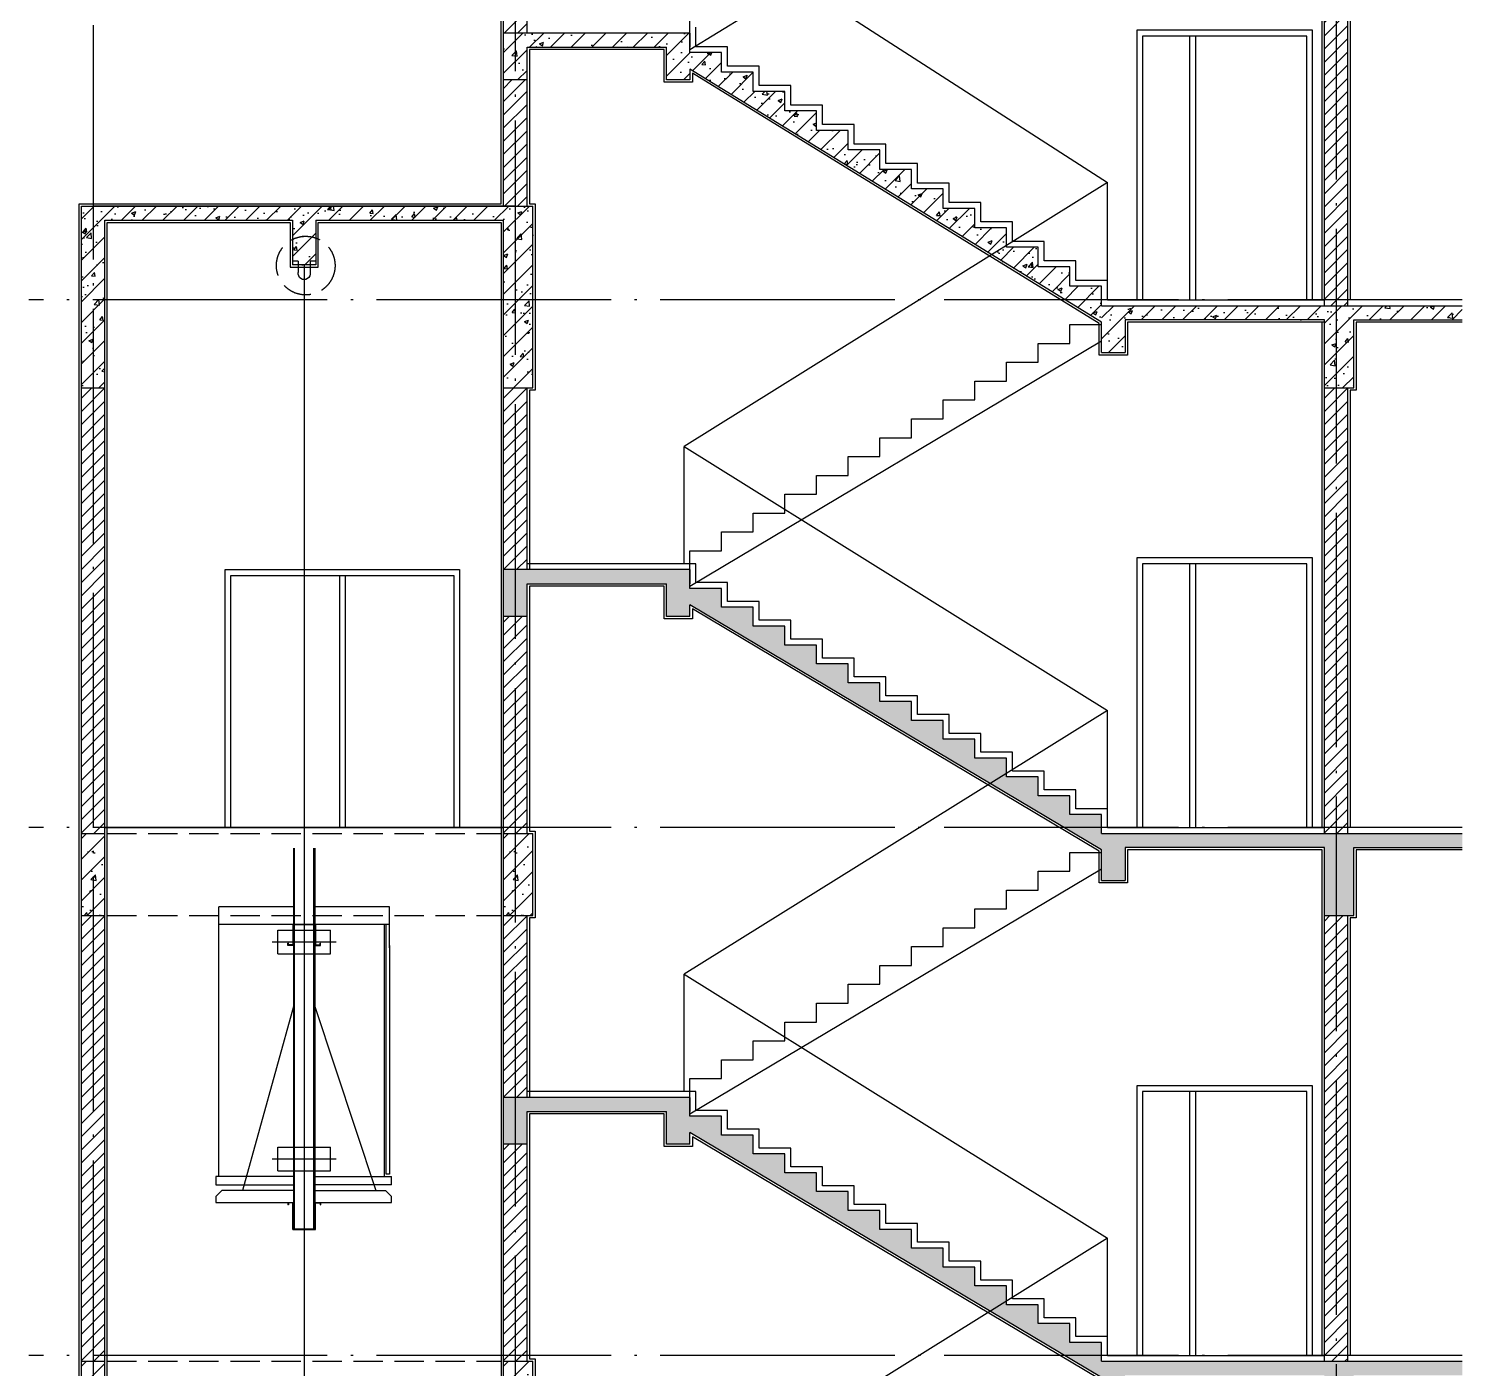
# Model space of a CAD drawing. Extents: x -1041549 to 749950, y -354245 to 17554.
# Drawn here: x 257765 to 269991, y -217333 to -205910 of the extents above; entities that cross this region are included whole.
import ezdxf

# ---------------------------------------------------------------- set-up
doc = ezdxf.new("R2010")
doc.units = 0
doc.header["$LTSCALE"] = 1000
doc.header["$MEASUREMENT"] = 0
doc.linetypes.add('DASH', pattern=[0.35, 0.25, -0.1])
doc.linetypes.add('DOTE', pattern=[2.42, 2, -0.2, 0.02, -0.2])
for name, color, linetype in [('AXIS', 3, 'Continuous'), ('DOTE', 1, 'Continuous'), ('FIT', 1, 'Continuous'), ('S_STAIR', 2, 'Continuous'), ('WALL', 4, 'Continuous')]:
    doc.layers.add(name, color=color, linetype=linetype)
pattern_1 = [(45, (290415.73, -170152.36), (-88.38835, 88.38835), []), (50, (290415.73, -170152.36), (358.6301, -31.376), [37.5, -412.5]), (355, (290415.73, -170152.36), (-69.3757, 376.096), [30, -330]), (100.4514, (290445.62, -170154.98), (289.2547, 344.7198), [31.87, -350.571]), (46.1842, (290415.73, -170052.36), (533.6205, -82.7595), [56.25, -618.75]), (96.6356, (290460.2, -170059.26), (467.3314, 487.059), [47.805, -525.8565]), (351.1842, (290415.73, -170052.36), (467.331, 487.0593), [45, -495]), (21, (290465.73, -170077.36), (298.4535, -201.3094), [37.5, -412.5]), (326, (290465.73, -170077.36), (121.6577, 362.575), [30, -330]), (71.4514, (290490.6, -170094.14), (420.1113, 161.2652), [31.87, -350.571]), (37.5, (290415.73, -170152.36), (6.07993, 166.44693), [0, -326, 0, -335, 0, -331.25]), (7.5, (290415.73, -170152.36), (131.53477, 197.20586), [0, -191, 0, -318.5, 0, -126.25]), (327.5, (290304.23, -170152.36), (266.91122, -11.27744), [0, -125, 0, -390, 0, -517.5]), (317.5, (290254.23, -170152.36), (291.5931, 50.0525), [0, -162.5, 0, -259, 0, -367.5])]
pattern_2 = [(45, (290415.73, -165652.36), (-88.38835, 88.38835), []), (50, (290415.73, -165652.36), (358.6301, -31.376), [37.5, -412.5]), (355, (290415.73, -165652.36), (-69.3757, 376.096), [30, -330]), (100.4514, (290445.62, -165654.98), (289.2547, 344.7198), [31.87, -350.571]), (46.1842, (290415.73, -165552.36), (533.6205, -82.7595), [56.25, -618.75]), (96.6356, (290460.2, -165559.26), (467.3314, 487.059), [47.805, -525.8565]), (351.1842, (290415.73, -165552.36), (467.331, 487.0593), [45, -495]), (21, (290465.73, -165577.36), (298.4535, -201.3094), [37.5, -412.5]), (326, (290465.73, -165577.36), (121.6577, 362.575), [30, -330]), (71.4514, (290490.6, -165594.14), (420.1113, 161.2652), [31.87, -350.571]), (37.5, (290415.73, -165652.36), (6.07993, 166.44693), [0, -326, 0, -335, 0, -331.25]), (7.5, (290415.73, -165652.36), (131.53477, 197.20586), [0, -191, 0, -318.5, 0, -126.25]), (327.5, (290304.23, -165652.36), (266.91122, -11.27744), [0, -125, 0, -390, 0, -517.5]), (317.5, (290254.23, -165652.36), (291.5931, 50.0525), [0, -162.5, 0, -259, 0, -367.5])]
pattern_3 = [(45, (290415.73, -165652.365), (-56.1266, 56.1266), [])]
pattern_4 = [(45, (290415.73, -161152.365), (-56.1266, 56.1266), [])]
pattern_5 = [(45, (210386.96, -170152.36), (-88.38835, 88.38835), []), (50, (210386.96, -170152.36), (358.6301, -31.3761), [37.5, -412.5]), (355, (210386.96, -170152.36), (-69.3757, 376.096), [30, -330]), (100.4514, (210416.85, -170154.98), (289.2547, 344.7198), [31.8701, -350.571]), (46.1842, (210386.96, -170052.36), (533.6205, -82.7595), [56.25, -618.75]), (96.6356, (210431.43, -170059.26), (467.3314, 487.059), [47.805, -525.8565]), (351.1842, (210386.96, -170052.36), (467.331, 487.0593), [45, -495]), (21, (210436.96, -170077.36), (298.4535, -201.3094), [37.5, -412.5]), (326, (210436.96, -170077.36), (121.6577, 362.575), [30, -330]), (71.4514, (210461.83, -170094.14), (420.1113, 161.2652), [31.8701, -350.571]), (37.5, (210386.96, -170152.36), (6.07993, 166.44693), [0, -326, 0, -335, 0, -331.25]), (7.5, (210386.96, -170152.36), (131.53477, 197.20586), [0, -191, 0, -318.5, 0, -126.25]), (327.5, (210275.46, -170152.36), (266.91122, -11.27744), [0, -125, 0, -390, 0, -517.5]), (317.5, (210225.46, -170152.36), (291.5931, 50.0525), [0, -162.5, 0, -259, 0, -367.5])]

# ---------------------------------------------------------------- blocks, each defined once
blk = doc.blocks.new('DG')
at = {"color": 6}
for p, q in [((62793, 8966), (62793, 8869)), ((62895, 8966), (62895, 8869))]:
    blk.add_line(p, q, dxfattribs=at)
for points in [[(62744, 8966), (62793, 8966)], [(62895, 8966), (62944, 8966)]]:
    blk.add_lwpolyline(points, dxfattribs=at)
blk.add_arc((62844, 8861), 51.8, 170.669, 9.331, dxfattribs=at)
blk = doc.blocks.new('A$C5DC860C2')
at = {"layer": 'FIT', "color": 1}
for p, q in [((973, 15480), (973, 9889)), ((883, 10505), (883, 7255)), ((890, 7255), (890, 10505)), ((1056, 7255), (1056, 10505)), ((1063, 10505), (1063, 7255)), ((245, 7705), (245, 10005)), ((883, 10005), (245, 10005)), ((1702, 10005), (1063, 10005)), ((1702, 9655), (1702, 10005)), ((883, 9855), (245, 9855)), ((748, 9605), (748, 9805)), ((748, 9805), (1198, 9805)), ((1070, 9855), (876, 9855)), ((876, 9855), (876, 9680)), ((1063, 9850), (883, 9850)), ((973, 9889), (973, 20)), ((1702, 9855), (1063, 9855)), ((1070, 9855), (1070, 9680)), ((1198, 9605), (1198, 9805)), ((1657, 7705), (1657, 9855)), ((1672, 7725), (1672, 9855)), ((699, 9705), (1245, 9705)), ((833, 9675), (833, 9695)), ((838, 9695), (833, 9695)), ((883, 9675), (833, 9675)), ((838, 9680), (838, 9695)), ((876, 9680), (838, 9680)), ((1063, 9675), (1113, 9675)), ((1070, 9680), (1108, 9680)), ((1108, 9680), (1108, 9695)), ((1108, 9695), (1113, 9695)), ((1113, 9675), (1113, 9695)), ((1702, 9675), (1702, 7725)), ((748, 9605), (1198, 9605)), ((883, 9155), (447, 7585)), ((1063, 9155), (1585, 7585)), ((748, 7755), (748, 7955)), ((748, 7955), (1198, 7955)), ((1198, 7755), (1198, 7955)), ((699, 7855), (1245, 7855)), ((220, 7705), (220, 7635)), ((883, 7705), (220, 7705)), ((748, 7755), (1198, 7755)), ((1063, 7705), (1717, 7705)), ((1702, 7725), (1672, 7725)), ((1717, 7635), (1717, 7705)), ((220, 7635), (883, 7635)), ((270, 7585), (220, 7535)), ((883, 7585), (270, 7585)), ((1717, 7635), (1063, 7635)), ((1063, 7585), (1667, 7585)), ((1667, 7585), (1717, 7535)), ((220, 7535), (220, 7485)), ((220, 7485), (883, 7485)), ((833, 7485), (833, 7465)), ((838, 7465), (833, 7465)), ((838, 7480), (838, 7465)), ((876, 7480), (838, 7480)), ((876, 7255), (876, 7480)), ((1063, 7485), (1717, 7485)), ((1070, 7255), (1070, 7480)), ((1070, 7480), (1108, 7480)), ((1108, 7480), (1108, 7465)), ((1108, 7465), (1113, 7465)), ((1113, 7485), (1113, 7465)), ((1717, 7485), (1717, 7535)), ((876, 7255), (1070, 7255)), ((883, 7260), (1063, 7260)), ((913, 1037), (913, 1052)), ((913, 1052), (1033, 1052)), ((1033, 1037), (913, 1037)), ((926, 882), (926, 1037)), ((1018, 1037), (1018, 882)), ((1033, 1052), (1033, 1037)), ((913, 882), (1033, 882)), ((913, 867), (913, 882)), ((1033, 867), (913, 867)), ((918, 867), (918, 26)), ((1028, 867), (1028, 26)), ((1033, 882), (1033, 867)), ((160, 759), (160, 0)), ((248, 720), (72, 720)), ((72, 720), (72, 694)), ((72, 694), (248, 694)), ((72, 537), (72, 694)), ((248, 694), (248, 720)), ((248, 537), (248, 694)), ((264, 537), (56, 537)), ((56, 537), (56, 513)), ((56, 513), (264, 513)), ((64, 537), (256, 537)), ((72, 64), (72, 513)), ((248, 64), (248, 513)), ((264, 513), (264, 537)), ((699, 144), (1245, 144)), ((748, 44), (748, 244)), ((748, 244), (1198, 244)), ((1198, 44), (1198, 244)), ((320, 64), (0, 64)), ((0, 64), (0, 40)), ((320, 40), (0, 40)), ((40, 18), (40, 109)), ((280, 18), (280, 109)), ((320, 40), (320, 64)), ((748, 44), (1198, 44)), ((873, 26), (873, 36)), ((873, 36), (1073, 36)), ((1073, 26), (873, 26)), ((1073, 36), (1073, 26))]:
    blk.add_line(p, q, dxfattribs=at)

msp = doc.modelspace()

# ---------------------------------------------------------------- hatches: boundary and pattern name
h = msp.add_hatch()
h.set_pattern_fill('ANSI31', color=8, scale=50)
h.set_pattern_definition([(45, (290415.73, -154677.345), (-56.1266, 56.1266), [])])
h.paths.add_polyline_path([(261814.6, -204422.6), (262014.6, -204422.6), (262014.6, -205947.6), (261814.6, -205947.6)])
h = msp.add_hatch()
h.set_pattern_fill('ANSI31', color=8, scale=50)
h.set_pattern_definition([(45, (297415.73, -156602.365), (-56.1266, 56.1266), [])])
h.paths.add_polyline_path([(268814.6, -204422.6), (269014.6, -204422.6), (269014.6, -208272.6), (268814.6, -208272.6)])
h = msp.add_hatch()
h.set_pattern_fill('钢筋混凝土', color=8, scale=50)
h.set_pattern_definition([(45, (0, 0), (-88.388348, 88.388348), []), (50, (0, 0), (358.6301, -31.37607), [37.5, -412.5]), (355, (0, 0), (-69.37567, 376.09607), [30, -330]), (100.4514, (29.9, -2.6), (289.2547, 344.71977), [31.8701, -350.57106]), (46.1842, (0, 100), (533.6205, -82.7595), [56.25, -618.75]), (96.6356, (44.47, 93.1), (467.33135, 487.0589), [47.8051, -525.8565]), (351.1842, (0, 100), (467.331, 487.0593), [45, -495]), (21, (50, 75), (298.45353, -201.30945), [37.5, -412.5]), (326, (50, 75), (121.65767, 362.57502), [30, -330]), (71.4514, (74.87, 58.22), (420.1113, 161.26525), [31.8701, -350.57106]), (37.5, (0, 0), (6.07993, 166.446927), [0, -326, 0, -335, 0, -331.25]), (7.5, (0, 0), (131.53477, 197.20586), [0, -191, 0, -318.5, 0, -126.25]), (327.5, (-111.5, 0), (266.91122, -11.277436), [0, -125, 0, -390, 0, -517.5]), (317.5, (-161.5, 0), (291.59308, 50.05249), [0, -162.5, 0, -259, 0, -367.5])])
h.paths.add_polyline_path([(263404.6, -205947.6), (262014.6, -205947.6), (261814.6, -205947.6), (261814.6, -206347.6), (262014.6, -206347.6), (262014.6, -206067.6), (263204.6, -206067.6), (263204.6, -206347.6), (263404.6, -206347.6), (263404.6, -206254.6), (266914.6, -208413.5), (266914.6, -208272.6), (266914.6, -208106.6), (266644.6, -208106.6), (266644.6, -207940.5), (266374.6, -207940.5), (266374.6, -207774.4), (266104.6, -207774.4), (266104.6, -207608.3), (265834.6, -207608.3), (265834.6, -207442.3), (265564.6, -207442.3), (265564.6, -207276.2), (265294.6, -207276.2), (265294.6, -207110.1), (265024.6, -207110.1), (265024.6, -206944.1), (264754.6, -206944.1), (264754.6, -206778), (264484.6, -206778), (264484.6, -206611.9), (264214.6, -206611.9), (264214.6, -206445.9), (263944.6, -206445.9), (263944.6, -206279.8), (263674.6, -206279.8), (263674.6, -206113.7), (263404.6, -206113.7)])
h = msp.add_hatch()
h.set_pattern_fill('ANSI31', color=8, scale=50)
h.set_pattern_definition([(45, (290415.73, -156602.365), (-56.1266, 56.1266), [])])
h.paths.add_polyline_path([(261814.6, -206347.6), (262014.6, -206347.6), (262014.6, -207422.6), (261814.6, -207422.6)])
h = msp.add_hatch()
h.set_pattern_fill('钢筋混凝土', color=8, scale=50)
h.set_pattern_definition(pattern_5)
h.paths.add_polyline_path([(260214.6, -207542.6), (261814.6, -207542.6), (261814.6, -208972.6), (262064.6, -208972.6), (262064.6, -207422.6), (261814.6, -207422.6), (258314.6, -207422.6), (258214.6, -207422.6), (258214.6, -208972.6), (258414.6, -208972.6), (258414.6, -207542.6), (260014.6, -207542.6), (260014.6, -207922.6), (260214.6, -207922.6)])
h = msp.add_hatch()
h.set_pattern_fill('钢筋混凝土', color=8, scale=50)
h.set_pattern_definition(pattern_5)
h.paths.add_polyline_path([(269064.6, -208392.6), (269991.2, -208392.6), (269991.2, -208272.6), (269014.6, -208272.6), (268814.6, -208272.6), (266914.6, -208272.6), (266914.6, -208672.6), (267114.6, -208672.6), (267114.6, -208392.6), (268814.6, -208392.6), (268814.6, -208972.6), (269064.6, -208972.6)])
h = msp.add_hatch()
h.set_pattern_fill('ANSI31', color=8, scale=50)
h.set_pattern_definition([(45, (286815.73, -161152.365), (-56.1266, 56.1266), [])])
h.paths.add_polyline_path([(258214.6, -208972.6), (258414.6, -208972.6), (258414.6, -212772.6), (258214.6, -212772.6)])
h = msp.add_hatch()
h.set_pattern_fill('ANSI31', color=8, scale=50)
h.set_pattern_definition(pattern_4)
h.paths.add_polyline_path([(261814.6, -208972.6), (262014.6, -208972.6), (262014.6, -210522.6), (261814.6, -210522.6)])
h = msp.add_hatch()
h.set_pattern_fill('ANSI31', color=8, scale=50)
h.set_pattern_definition([(45, (297415.73, -161152.365), (-56.1266, 56.1266), [])])
h.paths.add_polyline_path([(268814.6, -208972.6), (269014.6, -208972.6), (269014.6, -212772.6), (268814.6, -212772.6)])
h = msp.add_hatch()
h.set_pattern_fill('钢筋混凝土', color=8, scale=50)
h.set_pattern_definition(pattern_2)
h.paths.add_polyline_path([(263404.6, -210823), (263404.6, -210922.6), (263204.6, -210922.6), (263204.6, -210642.6), (262014.6, -210642.6), (262014.6, -210922.6), (261814.6, -210922.6), (261814.6, -210522.6), (262014.6, -210522.6), (263404.6, -210522.6), (263404.6, -210642.6), (263404.6, -210683.3), (263674.6, -210683.3), (263674.6, -210844.1), (263944.6, -210844.1), (263944.6, -211004.8), (264214.6, -211004.8), (264214.6, -211165.5), (264484.6, -211165.5), (264484.6, -211326.2), (264754.6, -211326.2), (264754.6, -211486.9), (265024.6, -211486.9), (265024.6, -211647.6), (265294.6, -211647.6), (265294.6, -211808.3), (265564.6, -211808.3), (265564.6, -211969.1), (265834.6, -211969.1), (265834.6, -212129.8), (266104.6, -212129.8), (266104.6, -212290.5), (266374.6, -212290.5), (266374.6, -212451.2), (266644.6, -212451.2), (266644.6, -212611.9), (266914.6, -212611.9), (266914.6, -212772.6), (268814.6, -212772.6), (269014.6, -212772.6), (269991.2, -212772.6), (269991.2, -212892.6), (269064.6, -212892.6), (269064.6, -213472.6), (268814.6, -213472.6), (268814.6, -212892.6), (267114.6, -212892.6), (267114.6, -213172.6), (266914.6, -213172.6), (266914.6, -212912.3)])
h = msp.add_hatch()
h.set_pattern_fill('ANSI31', color=8, scale=50)
h.set_pattern_definition(pattern_4)
h.paths.add_polyline_path([(261814.6, -210922.6), (262014.6, -210922.6), (262014.6, -212772.6), (261814.6, -212772.6)])
h = msp.add_hatch()
h.set_pattern_fill('钢筋混凝土', color=8, scale=50)
h.set_pattern_definition([(45, (286815.73, -165652.36), (-88.38835, 88.38835), []), (50, (286815.73, -165652.36), (358.6301, -31.376), [37.5, -412.5]), (355, (286815.73, -165652.36), (-69.3757, 376.096), [30, -330]), (100.4514, (286845.62, -165654.98), (289.2547, 344.7198), [31.87, -350.571]), (46.1842, (286815.73, -165552.36), (533.6205, -82.7595), [56.25, -618.75]), (96.6356, (286860.2, -165559.26), (467.3314, 487.059), [47.805, -525.8565]), (351.1842, (286815.73, -165552.36), (467.331, 487.0593), [45, -495]), (21, (286865.73, -165577.36), (298.4535, -201.3094), [37.5, -412.5]), (326, (286865.73, -165577.36), (121.6577, 362.575), [30, -330]), (71.4514, (286890.6, -165594.14), (420.1113, 161.2652), [31.87, -350.571]), (37.5, (286815.73, -165652.36), (6.07993, 166.44693), [0, -326, 0, -335, 0, -331.25]), (7.5, (286815.73, -165652.36), (131.53477, 197.20586), [0, -191, 0, -318.5, 0, -126.25]), (327.5, (286704.23, -165652.36), (266.91122, -11.27744), [0, -125, 0, -390, 0, -517.5]), (317.5, (286654.23, -165652.36), (291.5931, 50.0525), [0, -162.5, 0, -259, 0, -367.5])])
h.paths.add_polyline_path([(258214.6, -213472.6), (258414.6, -213472.6), (258414.6, -212772.6), (258214.6, -212772.6)])
h = msp.add_hatch()
h.set_pattern_fill('钢筋混凝土', color=8, scale=50)
h.set_pattern_definition(pattern_2)
h.paths.add_polyline_path([(261814.6, -213472.6), (262064.6, -213472.6), (262064.6, -212772.6), (261814.6, -212772.6)])
h = msp.add_hatch()
h.set_pattern_fill('ANSI31', color=8, scale=50)
h.set_pattern_definition([(45, (286815.73, -165652.365), (-56.1266, 56.1266), [])])
h.paths.add_polyline_path([(258214.6, -217272.6), (258414.6, -217272.6), (258414.6, -213472.6), (258214.6, -213472.6)])
h = msp.add_hatch()
h.set_pattern_fill('ANSI31', color=8, scale=50)
h.set_pattern_definition(pattern_3)
h.paths.add_polyline_path([(261814.6, -213472.6), (262014.6, -213472.6), (262014.6, -215022.6), (261814.6, -215022.6)])
h = msp.add_hatch()
h.set_pattern_fill('ANSI31', color=8, scale=50)
h.set_pattern_definition([(45, (297415.73, -163702.365), (-56.1266, 56.1266), [])])
h.paths.add_polyline_path([(268814.6, -213472.6), (269014.6, -213472.6), (269014.6, -217272.6), (268814.6, -217272.6)])
h = msp.add_hatch()
h.set_pattern_fill('钢筋混凝土', color=8, scale=50)
h.set_pattern_definition(pattern_1)
h.paths.add_polyline_path([(263404.6, -215323), (263404.6, -215422.6), (263204.6, -215422.6), (263204.6, -215142.6), (262014.6, -215142.6), (262014.6, -215422.6), (261814.6, -215422.6), (261814.6, -215022.6), (262014.6, -215022.6), (263404.6, -215022.6), (263404.6, -215142.6), (263404.6, -215183.3), (263674.6, -215183.3), (263674.6, -215344.1), (263944.6, -215344.1), (263944.6, -215504.8), (264214.6, -215504.8), (264214.6, -215665.5), (264484.6, -215665.5), (264484.6, -215826.2), (264754.6, -215826.2), (264754.6, -215986.9), (265024.6, -215986.9), (265024.6, -216147.6), (265294.6, -216147.6), (265294.6, -216308.3), (265564.6, -216308.3), (265564.6, -216469.1), (265834.6, -216469.1), (265834.6, -216629.8), (266104.6, -216629.8), (266104.6, -216790.5), (266374.6, -216790.5), (266374.6, -216951.2), (266644.6, -216951.2), (266644.6, -217111.9), (266914.6, -217111.9), (266914.6, -217272.6), (268814.6, -217272.6), (269014.6, -217272.6), (269991.2, -217272.6), (269991.2, -217392.6), (269064.6, -217392.6), (269064.6, -217972.6), (268814.6, -217972.6), (268814.6, -217392.6), (267114.6, -217392.6), (267114.6, -217672.6), (266914.6, -217672.6), (266914.6, -217412.3)])
h = msp.add_hatch()
h.set_pattern_fill('ANSI31', color=8, scale=50)
h.set_pattern_definition(pattern_3)
h.paths.add_polyline_path([(261814.6, -215422.6), (262014.6, -215422.6), (262014.6, -217272.6), (261814.6, -217272.6)])
h = msp.add_hatch()
h.set_pattern_fill('钢筋混凝土', color=8, scale=50)
h.set_pattern_definition([(45, (286815.73, -170152.36), (-88.38835, 88.38835), []), (50, (286815.73, -170152.36), (358.6301, -31.376), [37.5, -412.5]), (355, (286815.73, -170152.36), (-69.3757, 376.096), [30, -330]), (100.4514, (286845.62, -170154.98), (289.2547, 344.7198), [31.87, -350.571]), (46.1842, (286815.73, -170052.36), (533.6205, -82.7595), [56.25, -618.75]), (96.6356, (286860.2, -170059.26), (467.3314, 487.059), [47.805, -525.8565]), (351.1842, (286815.73, -170052.36), (467.331, 487.0593), [45, -495]), (21, (286865.73, -170077.36), (298.4535, -201.3094), [37.5, -412.5]), (326, (286865.73, -170077.36), (121.6577, 362.575), [30, -330]), (71.4514, (286890.6, -170094.14), (420.1113, 161.2652), [31.87, -350.571]), (37.5, (286815.73, -170152.36), (6.07993, 166.44693), [0, -326, 0, -335, 0, -331.25]), (7.5, (286815.73, -170152.36), (131.53477, 197.20586), [0, -191, 0, -318.5, 0, -126.25]), (327.5, (286704.23, -170152.36), (266.91122, -11.27744), [0, -125, 0, -390, 0, -517.5]), (317.5, (286654.23, -170152.36), (291.5931, 50.0525), [0, -162.5, 0, -259, 0, -367.5])])
h.paths.add_polyline_path([(258214.6, -217972.6), (258414.6, -217972.6), (258414.6, -217272.6), (258214.6, -217272.6)])
h = msp.add_hatch()
h.set_pattern_fill('钢筋混凝土', color=8, scale=50)
h.set_pattern_definition(pattern_1)
h.paths.add_polyline_path([(261814.6, -217972.6), (262064.6, -217972.6), (262064.6, -217272.6), (261814.6, -217272.6)])

# ---------------------------------------------------------------- linework, layer by layer
at = {"color": 8}
for p, q in [((261794.6, -207402.6), (261794.6, -197702.8)), ((268794.6, -208222.6), (268794.6, -203762.6)), ((258194.6, -221722.6), (258194.6, -207402.6)), ((258194.6, -207402.6), (261794.6, -207402.6)), ((258434.6, -221722.6), (258434.6, -207562.6)), ((266964.6, -208222.6), (268814.6, -208222.6)), ((269991.2, -208222.6), (269014.6, -208222.6)), ((258414.6, -212722.6), (261814.6, -212722.6)), ((266964.6, -212722.6), (268814.6, -212722.6)), ((269991.2, -212722.6), (269014.6, -212722.6)), ((266964.6, -217222.6), (268814.6, -217222.6)), ((269991.2, -217222.6), (269014.6, -217222.6))]:
    msp.add_line(p, q, dxfattribs=at)
at = {"color": 3}
for p, q in [((263354.6, -204897.6), (266964.6, -207222.6)), ((267664.6, -205972.8), (267664.6, -208222.6)), ((267714.6, -205972.8), (267714.6, -208222.6)), ((266964.6, -207222.6), (263354.6, -209472.6)), ((266964.6, -208222.6), (266964.6, -207222.6)), ((266914.6, -208272.6), (266914.6, -208122.6)), ((263354.6, -210472.6), (263354.6, -209472.6)), ((263354.6, -209472.6), (266964.6, -211722.6)), ((267664.6, -210472.8), (267664.6, -212722.6)), ((267714.6, -210472.8), (267714.6, -212722.6)), ((260414.6, -210572.8), (260414.6, -212722.6)), ((260464.6, -210572.8), (260464.6, -212722.6)), ((266964.6, -211722.6), (263354.6, -213972.6)), ((266964.6, -212722.6), (266964.6, -211722.6)), ((263354.6, -214972.6), (263354.6, -213972.6)), ((263354.6, -213972.6), (266964.6, -216222.6)), ((267664.6, -214972.8), (267664.6, -217222.6)), ((267714.6, -214972.8), (267714.6, -217222.6)), ((266964.6, -216222.6), (263354.6, -218472.6)), ((266964.6, -217222.6), (266964.6, -216222.6))]:
    msp.add_line(p, q, dxfattribs=at)
at = {"color": 8, "linetype": 'DASH'}
for p, q in [((258434.6, -212772.6), (261794.6, -212772.6)), ((258434.6, -213472.6), (261794.6, -213472.6)), ((258434.6, -217272.6), (261794.6, -217272.6))]:
    msp.add_line(p, q, dxfattribs=at)
at = {"color": 8}
for points in [[(269084.6, -203862.6), (269084.6, -203862.6), (269084.6, -204442.6), (269034.6, -204442.6), (269034.6, -208222.6)], [(266964.6, -208222.6), (266964.6, -208056.6), (266694.6, -208056.6), (266694.6, -207890.5), (266424.6, -207890.5), (266424.6, -207724.4), (266154.6, -207724.4), (266154.6, -207558.3), (265884.6, -207558.3), (265884.6, -207392.3), (265614.6, -207392.3), (265614.6, -207226.2), (265344.6, -207226.2), (265344.6, -207060.1), (265074.6, -207060.1), (265074.6, -206894.1), (264804.6, -206894.1), (264804.6, -206728), (264534.6, -206728), (264534.6, -206561.9), (264264.6, -206561.9), (264264.6, -206395.9), (263994.6, -206395.9), (263994.6, -206229.8), (263724.6, -206229.8), (263724.6, -206063.7), (263454.6, -206063.7), (263454.6, -205897.6)], [(268814.6, -208412.6), (267134.6, -208412.6), (267134.6, -208692.6), (266894.6, -208692.6), (266894.6, -208424.7), (263424.6, -206290.4), (263424.6, -206367.6), (263184.6, -206367.6), (263184.6, -206087.6), (262034.6, -206087.6)], [(262034.6, -206087.6), (262034.6, -207402.6)], [(262034.6, -207402.6), (262084.6, -207402.6), (262084.6, -208992.6), (262034.6, -208992.6), (262034.6, -210522.6)], [(258434.6, -207562.6), (259994.6, -207562.6), (259994.6, -207942.6), (260234.6, -207942.6), (260234.6, -207562.6), (261794.6, -207562.6), (261794.6, -221722.6)], [(268794.6, -212722.6), (268794.6, -208412.6)], [(269991.2, -208412.6), (269084.6, -208412.6), (269084.6, -208992.6), (269034.6, -208992.6), (269034.6, -212722.6)], [(266964.6, -212722.6), (266964.6, -212561.9), (266694.6, -212561.9), (266694.6, -212401.2), (266424.6, -212401.2), (266424.6, -212240.5), (266154.6, -212240.5), (266154.6, -212079.8), (265884.6, -212079.8), (265884.6, -211919.1), (265614.6, -211919.1), (265614.6, -211758.3), (265344.6, -211758.3), (265344.6, -211597.6), (265074.6, -211597.6), (265074.6, -211436.9), (264804.6, -211436.9), (264804.6, -211276.2), (264534.6, -211276.2), (264534.6, -211115.5), (264264.6, -211115.5), (264264.6, -210954.8), (263994.6, -210954.8), (263994.6, -210794.1), (263724.6, -210794.1), (263724.6, -210633.3), (263454.6, -210633.3), (263454.6, -210472.6), (262014.6, -210472.6)], [(268794.6, -212912.6), (267134.6, -212912.6), (267134.6, -213192.6), (266894.6, -213192.6), (266894.6, -212923.6), (263424.6, -210858.2), (263424.6, -210942.6), (263184.6, -210942.6), (263184.6, -210662.6), (262034.6, -210662.6), (262034.6, -212752.6)], [(262034.6, -212752.6), (262084.6, -212752.6), (262084.6, -213492.6), (262034.6, -213492.6), (262034.6, -215022.6)], [(268794.6, -217222.6), (268794.6, -212912.6)], [(269991.2, -212912.6), (269084.6, -212912.6), (269084.6, -213492.6), (269034.6, -213492.6), (269034.6, -217222.6)], [(266964.6, -217222.6), (266964.6, -217061.9), (266694.6, -217061.9), (266694.6, -216901.2), (266424.6, -216901.2), (266424.6, -216740.5), (266154.6, -216740.5), (266154.6, -216579.8), (265884.6, -216579.8), (265884.6, -216419.1), (265614.6, -216419.1), (265614.6, -216258.3), (265344.6, -216258.3), (265344.6, -216097.6), (265074.6, -216097.6), (265074.6, -215936.9), (264804.6, -215936.9), (264804.6, -215776.2), (264534.6, -215776.2), (264534.6, -215615.5), (264264.6, -215615.5), (264264.6, -215454.8), (263994.6, -215454.8), (263994.6, -215294.1), (263724.6, -215294.1), (263724.6, -215133.3), (263454.6, -215133.3), (263454.6, -214972.6), (262014.6, -214972.6)], [(268794.6, -217412.6), (267134.6, -217412.6), (267134.6, -217692.6), (266894.6, -217692.6), (266894.6, -217423.6), (263424.6, -215358.2), (263424.6, -215442.6), (263184.6, -215442.6), (263184.6, -215162.6), (262034.6, -215162.6), (262034.6, -217252.6)], [(262034.6, -217252.6), (262084.6, -217252.6), (262084.6, -217992.6), (262034.6, -217992.6), (262034.6, -219472.6)]]:
    msp.add_lwpolyline(points, dxfattribs=at)
at = {"color": 2}
for points in [[(268714.6, -205922.8), (267214.6, -205922.8), (267214.6, -208222.6), (268714.6, -208222.6)], [(259439.6, -210522.8), (261439.6, -210522.8), (261439.6, -212722.6), (259439.6, -212722.6)], [(268714.6, -210422.8), (267214.6, -210422.8), (267214.6, -212722.6), (268714.6, -212722.6)], [(268714.6, -214922.8), (267214.6, -214922.8), (267214.6, -217222.6), (268714.6, -217222.6)]]:
    msp.add_lwpolyline(points, close=True, dxfattribs=at)
at = {"color": 4}
for points in [[(268664.6, -205972.8), (267264.6, -205972.8), (267264.6, -208222.6), (268664.6, -208222.6)], [(268664.6, -210472.8), (267264.6, -210472.8), (267264.6, -212722.6), (268664.6, -212722.6)], [(259489.6, -210572.8), (261389.6, -210572.8), (261389.6, -212722.6), (259489.6, -212722.6)], [(268664.6, -214972.8), (267264.6, -214972.8), (267264.6, -217222.6), (268664.6, -217222.6)]]:
    msp.add_lwpolyline(points, close=True, dxfattribs=at)
at = {"layer": 'AXIS', "linetype": 'DASH'}
msp.add_circle((260127.5, -207930.2), 250, dxfattribs=at)
at = {"layer": 'DOTE', "linetype": 'DOTE'}
for p, q in [((261914.6, -197012), (261914.6, -221813.7)), ((268914.6, -202777.1), (268914.6, -222039.2)), ((258314.6, -205879.6), (258314.6, -224038.8)), ((269991.2, -208222.6), (257764.6, -208222.6)), ((269991.2, -212722.6), (257764.6, -212722.6)), ((269991.2, -217222.6), (257764.6, -217222.6))]:
    msp.add_line(p, q, dxfattribs=at)
at = {"layer": 'S_STAIR', "color": 9}
for p, q in [((263404.6, -206088.5), (266914.6, -203929.6)), ((263404.6, -205947.6), (263404.6, -205781.6)), ((266644.6, -208594.1), (266644.6, -208433.3)), ((266644.6, -208433.3), (266914.6, -208433.3)), ((263404.6, -210662.3), (266914.6, -208573)), ((266374.6, -208754.8), (266374.6, -208594.1)), ((266374.6, -208594.1), (266644.6, -208594.1)), ((266104.6, -208915.5), (266104.6, -208754.8)), ((266104.6, -208754.8), (266374.6, -208754.8)), ((265834.6, -209076.2), (265834.6, -208915.5)), ((265834.6, -208915.5), (266104.6, -208915.5)), ((265564.6, -209236.9), (265564.6, -209076.2)), ((265564.6, -209076.2), (265834.6, -209076.2)), ((265294.6, -209397.6), (265294.6, -209236.9)), ((265294.6, -209236.9), (265564.6, -209236.9)), ((265024.6, -209558.3), (265024.6, -209397.6)), ((265024.6, -209397.6), (265294.6, -209397.6)), ((264754.6, -209719.1), (264754.6, -209558.3)), ((264754.6, -209558.3), (265024.6, -209558.3)), ((264484.6, -209879.8), (264484.6, -209719.1)), ((264484.6, -209719.1), (264754.6, -209719.1)), ((264214.6, -210040.5), (264214.6, -209879.8)), ((264214.6, -209879.8), (264484.6, -209879.8)), ((263944.6, -210201.2), (263944.6, -210040.5)), ((263944.6, -210040.5), (264214.6, -210040.5)), ((263674.6, -210361.9), (263674.6, -210201.2)), ((263674.6, -210201.2), (263944.6, -210201.2)), ((263404.6, -210522.6), (263404.6, -210361.9)), ((263404.6, -210361.9), (263674.6, -210361.9)), ((266644.6, -213094.1), (266644.6, -212933.3)), ((266644.6, -212933.3), (266914.6, -212933.3)), ((263404.6, -215162.3), (266914.6, -213073)), ((266374.6, -213254.8), (266374.6, -213094.1)), ((266374.6, -213094.1), (266644.6, -213094.1)), ((266104.6, -213415.5), (266104.6, -213254.8)), ((266104.6, -213254.8), (266374.6, -213254.8)), ((265834.6, -213576.2), (265834.6, -213415.5)), ((265834.6, -213415.5), (266104.6, -213415.5)), ((265564.6, -213736.9), (265564.6, -213576.2)), ((265564.6, -213576.2), (265834.6, -213576.2)), ((265294.6, -213897.6), (265294.6, -213736.9)), ((265294.6, -213736.9), (265564.6, -213736.9)), ((265024.6, -214058.3), (265024.6, -213897.6)), ((265024.6, -213897.6), (265294.6, -213897.6)), ((264754.6, -214219.1), (264754.6, -214058.3)), ((264754.6, -214058.3), (265024.6, -214058.3)), ((264484.6, -214379.8), (264484.6, -214219.1)), ((264484.6, -214219.1), (264754.6, -214219.1)), ((264214.6, -214540.5), (264214.6, -214379.8)), ((264214.6, -214379.8), (264484.6, -214379.8)), ((263944.6, -214701.2), (263944.6, -214540.5)), ((263944.6, -214540.5), (264214.6, -214540.5)), ((263674.6, -214861.9), (263674.6, -214701.2)), ((263674.6, -214701.2), (263944.6, -214701.2)), ((263404.6, -215022.6), (263404.6, -214861.9)), ((263404.6, -214861.9), (263674.6, -214861.9))]:
    msp.add_line(p, q, dxfattribs=at)
at = {"layer": 'S_STAIR'}
for p, q in [((263404.6, -205947.6), (262014.6, -205947.6)), ((263404.6, -206113.7), (263404.6, -205947.6)), ((263404.6, -205947.6), (263404.6, -206067.6)), ((262014.6, -206067.6), (263204.6, -206067.6)), ((263204.6, -206347.6), (263204.6, -206067.6)), ((263674.6, -206113.7), (263404.6, -206113.7)), ((263674.6, -206279.8), (263674.6, -206113.7)), ((266914.6, -208413.5), (263404.6, -206254.6)), ((263404.6, -206254.6), (263404.6, -206347.6)), ((263404.6, -206347.6), (263204.6, -206347.6)), ((263944.6, -206279.8), (263674.6, -206279.8)), ((263944.6, -206445.9), (263944.6, -206279.8)), ((264214.6, -206445.9), (263944.6, -206445.9)), ((264214.6, -206611.9), (264214.6, -206445.9)), ((264484.6, -206611.9), (264214.6, -206611.9)), ((264484.6, -206778), (264484.6, -206611.9)), ((264754.6, -206778), (264484.6, -206778)), ((264754.6, -206944.1), (264754.6, -206778)), ((265024.6, -206944.1), (264754.6, -206944.1)), ((265024.6, -207110.1), (265024.6, -206944.1)), ((265294.6, -207110.1), (265024.6, -207110.1)), ((265294.6, -207276.2), (265294.6, -207110.1)), ((265564.6, -207276.2), (265294.6, -207276.2)), ((265564.6, -207442.3), (265564.6, -207276.2)), ((265834.6, -207442.3), (265564.6, -207442.3)), ((265834.6, -207608.3), (265834.6, -207442.3)), ((266104.6, -207608.3), (265834.6, -207608.3)), ((266104.6, -207774.4), (266104.6, -207608.3)), ((266374.6, -207774.4), (266104.6, -207774.4)), ((266374.6, -207940.5), (266374.6, -207774.4)), ((266644.6, -207940.5), (266374.6, -207940.5)), ((266644.6, -208106.6), (266644.6, -207940.5)), ((266914.6, -208106.6), (266644.6, -208106.6)), ((266914.6, -208272.6), (266914.6, -208106.6)), ((266914.6, -208272.6), (268814.6, -208272.6)), ((266914.6, -208272.6), (268814.6, -208272.6)), ((266914.6, -208672.6), (266914.6, -208413.5)), ((267114.6, -208392.6), (267114.6, -208672.6)), ((268814.6, -208392.6), (267114.6, -208392.6)), ((268814.6, -208392.6), (267114.6, -208392.6)), ((266914.6, -208672.6), (267114.6, -208672.6)), ((263404.6, -210522.6), (262014.6, -210522.6)), ((263404.6, -210683.3), (263404.6, -210522.6)), ((263404.6, -210522.6), (263404.6, -210642.6)), ((262014.6, -210642.6), (263204.6, -210642.6)), ((263204.6, -210922.6), (263204.6, -210642.6)), ((263674.6, -210683.3), (263404.6, -210683.3)), ((263674.6, -210844.1), (263674.6, -210683.3)), ((266914.6, -212912.3), (263404.6, -210823)), ((263404.6, -210922.6), (263404.6, -210823)), ((263944.6, -210844.1), (263674.6, -210844.1)), ((263944.6, -211004.8), (263944.6, -210844.1)), ((263404.6, -210922.6), (263204.6, -210922.6)), ((264214.6, -211004.8), (263944.6, -211004.8)), ((264214.6, -211165.5), (264214.6, -211004.8)), ((264484.6, -211165.5), (264214.6, -211165.5)), ((264484.6, -211326.2), (264484.6, -211165.5)), ((264754.6, -211326.2), (264484.6, -211326.2)), ((264754.6, -211486.9), (264754.6, -211326.2)), ((265024.6, -211486.9), (264754.6, -211486.9)), ((265024.6, -211647.6), (265024.6, -211486.9)), ((265294.6, -211647.6), (265024.6, -211647.6)), ((265294.6, -211808.3), (265294.6, -211647.6)), ((265564.6, -211808.3), (265294.6, -211808.3)), ((265564.6, -211969.1), (265564.6, -211808.3)), ((265834.6, -211969.1), (265564.6, -211969.1)), ((265834.6, -212129.8), (265834.6, -211969.1)), ((266104.6, -212129.8), (265834.6, -212129.8)), ((266104.6, -212290.5), (266104.6, -212129.8)), ((266374.6, -212290.5), (266104.6, -212290.5)), ((266374.6, -212451.2), (266374.6, -212290.5)), ((266644.6, -212451.2), (266374.6, -212451.2)), ((266644.6, -212611.9), (266644.6, -212451.2)), ((266914.6, -212611.9), (266644.6, -212611.9)), ((266914.6, -212772.6), (266914.6, -212611.9)), ((266914.6, -212772.6), (268814.6, -212772.6)), ((266914.6, -213172.6), (266914.6, -212912.3)), ((267114.6, -212892.6), (267114.6, -213172.6)), ((268814.6, -212892.6), (267114.6, -212892.6)), ((266914.6, -213172.6), (267114.6, -213172.6)), ((263404.6, -215022.6), (262014.6, -215022.6)), ((263404.6, -215183.3), (263404.6, -215022.6)), ((263404.6, -215022.6), (263404.6, -215142.6)), ((262014.6, -215142.6), (263204.6, -215142.6)), ((263204.6, -215422.6), (263204.6, -215142.6)), ((263674.6, -215183.3), (263404.6, -215183.3)), ((263674.6, -215344.1), (263674.6, -215183.3)), ((263404.6, -215422.6), (263204.6, -215422.6)), ((263404.6, -215422.6), (263404.6, -215323)), ((266914.6, -217412.3), (263404.6, -215323)), ((263944.6, -215344.1), (263674.6, -215344.1)), ((263944.6, -215504.8), (263944.6, -215344.1)), ((264214.6, -215504.8), (263944.6, -215504.8)), ((264214.6, -215665.5), (264214.6, -215504.8)), ((264484.6, -215665.5), (264214.6, -215665.5)), ((264484.6, -215826.2), (264484.6, -215665.5)), ((264754.6, -215826.2), (264484.6, -215826.2)), ((264754.6, -215986.9), (264754.6, -215826.2)), ((265024.6, -215986.9), (264754.6, -215986.9)), ((265024.6, -216147.6), (265024.6, -215986.9)), ((265294.6, -216147.6), (265024.6, -216147.6)), ((265294.6, -216308.3), (265294.6, -216147.6)), ((265564.6, -216308.3), (265294.6, -216308.3)), ((265564.6, -216469.1), (265564.6, -216308.3)), ((265834.6, -216469.1), (265564.6, -216469.1)), ((265834.6, -216629.8), (265834.6, -216469.1)), ((266104.6, -216629.8), (265834.6, -216629.8)), ((266104.6, -216790.5), (266104.6, -216629.8)), ((266374.6, -216790.5), (266104.6, -216790.5)), ((266374.6, -216951.2), (266374.6, -216790.5)), ((266644.6, -216951.2), (266374.6, -216951.2)), ((266644.6, -217111.9), (266644.6, -216951.2)), ((266914.6, -217111.9), (266644.6, -217111.9)), ((266914.6, -217272.6), (266914.6, -217111.9)), ((266914.6, -217272.6), (268814.6, -217272.6))]:
    msp.add_line(p, q, dxfattribs=at)
at = {"layer": 'WALL'}
for p, q in [((261814.6, -207422.6), (261814.6, -203722.6)), ((268814.6, -208272.6), (268814.6, -203742.6)), ((262014.6, -205947.6), (262014.6, -204422.6)), ((269014.6, -208272.6), (269014.6, -204422.6)), ((262014.6, -205947.6), (261814.6, -205947.6)), ((262014.6, -207422.6), (262014.6, -206067.6)), ((262014.6, -206347.6), (261814.6, -206347.6)), ((258214.6, -212722.6), (258214.6, -207422.6)), ((258214.6, -207422.6), (262014.6, -207422.6)), ((258214.6, -207422.6), (258414.6, -207422.6)), ((261914.6, -207422.6), (258314.6, -207422.6)), ((261814.6, -207422.6), (262064.6, -207422.6)), ((262064.6, -208972.6), (262064.6, -207422.6)), ((258414.6, -212722.6), (258414.6, -207542.6)), ((258414.6, -207542.6), (260014.6, -207542.6)), ((260014.6, -207542.6), (260014.6, -207922.6)), ((260214.6, -207542.6), (260214.6, -207922.6)), ((260214.6, -207542.6), (261814.6, -207542.6)), ((261814.6, -212722.6), (261814.6, -207542.6)), ((260214.6, -207922.6), (260014.6, -207922.6)), ((258214.6, -208272.6), (258214.6, -208222.6)), ((268814.6, -208272.6), (269014.6, -208272.6)), ((269014.6, -208272.6), (269991.2, -208272.6)), ((268814.6, -212772.6), (268814.6, -208392.6)), ((269064.6, -208392.6), (269991.2, -208392.6)), ((269064.6, -208972.6), (269064.6, -208392.6)), ((258214.6, -208972.6), (258414.6, -208972.6)), ((261814.6, -208972.6), (262064.6, -208972.6)), ((262014.6, -210522.6), (262014.6, -208972.6)), ((268814.6, -208972.6), (269064.6, -208972.6)), ((269014.6, -212772.6), (269014.6, -208972.6)), ((262014.6, -210522.6), (261814.6, -210522.6)), ((262014.6, -212772.6), (262014.6, -210642.6)), ((262014.6, -210922.6), (261814.6, -210922.6)), ((258214.6, -212772.6), (258214.6, -212722.6)), ((258414.6, -221722.6), (258414.6, -212722.6)), ((261814.6, -212772.6), (261814.6, -212722.6)), ((258214.6, -217272.6), (258214.6, -212772.6)), ((258214.6, -212772.6), (258414.6, -212772.6)), ((261814.6, -217222.6), (261814.6, -212772.6)), ((261814.6, -212772.6), (262064.6, -212772.6)), ((262064.6, -213472.6), (262064.6, -212772.6)), ((268814.6, -212772.6), (269014.6, -212772.6)), ((269014.6, -212772.6), (269991.2, -212772.6)), ((268814.6, -217272.6), (268814.6, -212892.6)), ((269064.6, -212892.6), (269991.2, -212892.6)), ((269064.6, -213472.6), (269064.6, -212892.6)), ((258214.6, -213472.6), (258414.6, -213472.6)), ((261814.6, -213472.6), (262064.6, -213472.6)), ((262014.6, -215022.6), (262014.6, -213472.6)), ((268814.6, -213472.6), (269064.6, -213472.6)), ((269014.6, -217272.6), (269014.6, -213472.6)), ((262014.6, -215022.6), (261814.6, -215022.6)), ((262014.6, -217222.6), (262014.6, -215142.6)), ((262014.6, -215422.6), (261814.6, -215422.6)), ((261814.6, -221722.6), (261814.6, -217222.6)), ((262014.6, -217272.6), (262014.6, -217222.6)), ((268814.6, -217272.6), (268814.6, -217222.6)), ((258214.6, -221722.6), (258214.6, -217272.6)), ((258214.6, -217272.6), (258414.6, -217272.6)), ((261814.6, -217272.6), (262064.6, -217272.6)), ((262064.6, -217972.6), (262064.6, -217272.6)), ((268814.6, -217272.6), (269014.6, -217272.6)), ((269014.6, -217272.6), (269991.2, -217272.6))]:
    msp.add_line(p, q, dxfattribs=at)

# ---------------------------------------------------------------- block references
at = {"color": 8}
msp.add_blockref('A$C5DC860C2', (259141.2, -223402.6), dxfattribs=at)
at = {"color": 6, "xscale": -1}
msp.add_blockref('DG', (322958.8, -216859.1), dxfattribs=at)

doc.saveas('drawing.dxf')
